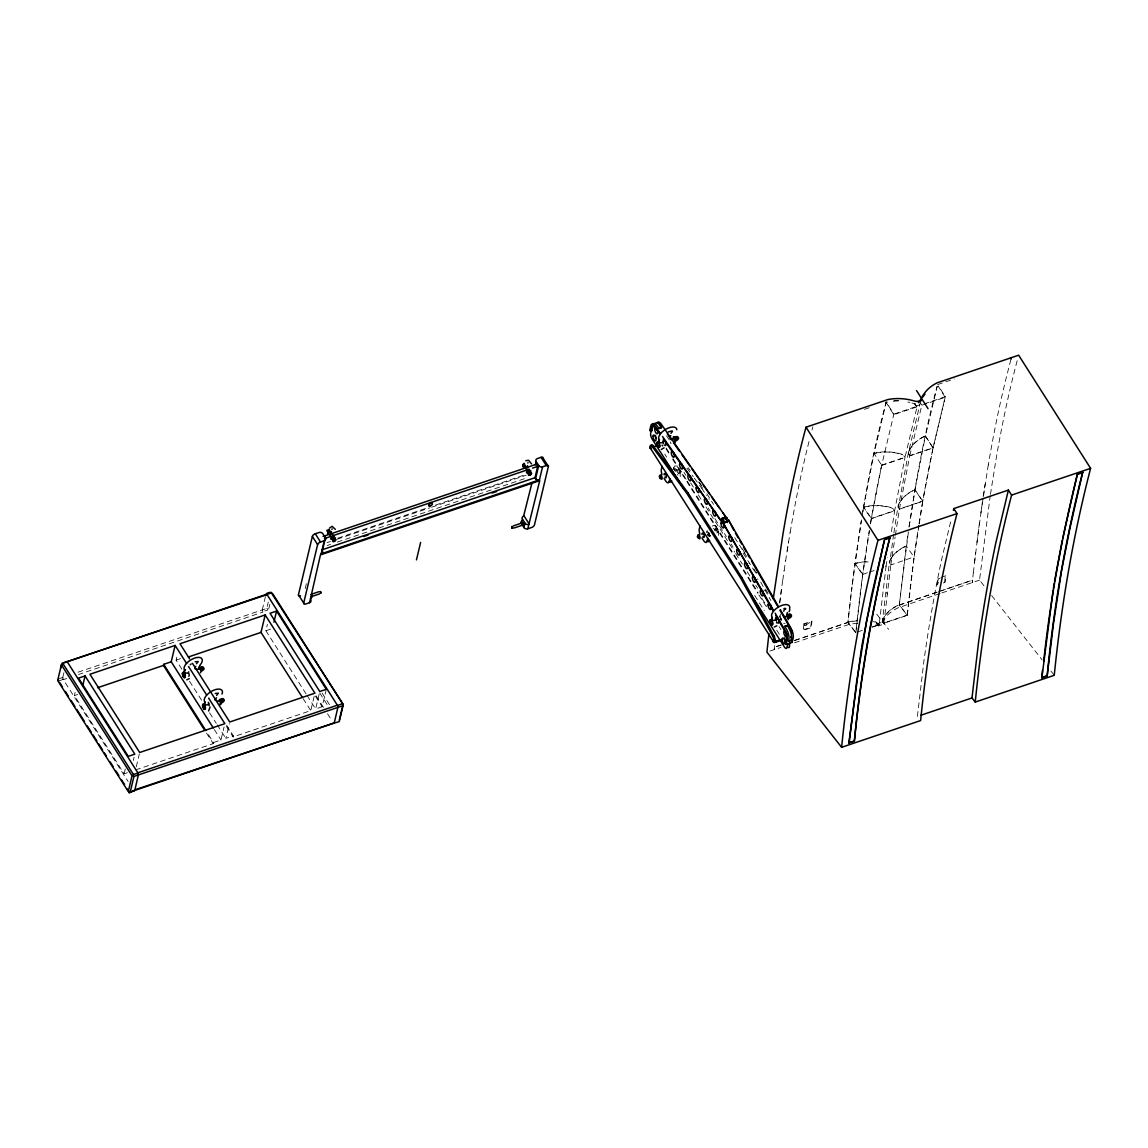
<?xml version="1.0" encoding="UTF-8"?>
<svg xmlns="http://www.w3.org/2000/svg" width="1148" height="1148" viewBox="0 0 1148 1148"><rect width="100%" height="100%" fill="white"/><g stroke="black" fill="none" stroke-linecap="round" stroke-linejoin="round"><path stroke-width="0.75" stroke-dasharray="5 3.75" d="M62.796 677.349L63.068 679.099M262.318 609.775L262.878 612.099L78.566 674.507M781.185 644.932L774.412 647.228L774.211 649.682L775.101 641.072M936.969 592.181L898.253 605.369A44.184 30.221 4.8 0 0 882.554 620.092L884.434 623.866L878.435 625.904L876.096 622.273A44.184 30.221 4.8 0 0 872.71 621.599M876.34 623.235L877.373 623.378A5.266 3.602 4.8 0 0 881.937 621.829L882.425 620.279M917.395 716.438L924.011 660.215A2001.194 784.027 71.3 0 1 941.188 561.401L951.362 518.781M938.662 591.607L972.485 580.156L972.284 582.61L973.346 572.45M854.887 631.228L847.942 622.144L851.759 587.719M904.667 546.678L903.591 547.209A41.816 30.221 7.7 0 0 889.528 561.415L882.439 620.652L883.931 623.02L907.25 615.127L899.329 604.752L906.231 546.218L905.428 546.52M855.834 632.706L847.827 622.517L854.858 563.611L857.886 562.692A41.816 30.221 7.7 0 1 868.218 561.716M884.548 622.977L907.264 615.285L899.271 605.111L908.269 532.959M937.098 585.021L937.816 578.477M938.217 580.185L938.361 578.764L940.112 578.176M944.617 582.007L945.235 576.425A7.893 4.678 -37 0 0 944.33 576.784M983.936 585.724L979.531 580.113L990.207 495.879M973.418 572.536L975.657 552.36M673.546 468.743L674.694 465.973L677.148 466.059M855.877 632.534L862.722 574.488L854.858 563.611M878.435 625.904L876.426 622.316M872.523 626.894L879.181 624.641L886.041 566.595L884.907 564.816M883.931 623.02L890.791 564.988L889.671 563.209M907.25 615.127L914.095 557.096L906.26 546.018L903.562 547.409A41.816 30.221 7.7 0 0 889.499 561.602M974.552 562.463L979.459 522.656M718.49 535.384C719.437 531.998 716.295 522.713 711.932 526.286M779.65 602.872L781.386 589.742M779.722 602.973L782.735 579.955M852.203 584.734L861.474 519.915M976.948 542.487L982.932 498.347M855.533 558.646L861.215 521.106M906.92 541.253L908.269 531.754M782.807 580.056L784.141 570.24M980.88 512.984L988.256 464.926M784.213 570.341L785.576 560.597M908.958 527.047L914.927 489.909A1645.041 644.502 71.3 0 1 935.878 391.038L937.17 386.202M909.202 526.487L914.999 489.866L912.258 491.129A41.816 31.226 9.9 0 0 898.138 505.651M983.176 496.74L985.142 483.925M990.451 494.271L995.531 462.472A1645.184 644.545 71.3 0 1 1017.3 360.257M785.648 560.683L788.604 541.469M869.452 530.835L862.751 574.301L854.887 563.424M870.528 523.89L871.332 518.666L863.54 507.316A1645.041 644.502 71.3 0 1 884.448 408.458L886.156 402.015L893.861 414.127L881.678 465.284L871.375 518.48L894.679 510.573L905.011 457.478L903.089 454.766M886.055 566.409L887.404 557.713M891.436 531.639L894.651 510.774L891.565 507.689A41.816 31.226 9.9 0 0 866.582 506.397L863.583 507.115L871.375 518.48M893.618 534.437L889.657 563.395M893.861 532.887L898.167 505.45A41.816 31.226 9.9 0 1 912.287 490.928L914.97 489.722L925.374 436.154L924.556 436.47M890.805 564.787L895.11 536.977M895.383 535.241L899.401 509.167L898.31 507.316M918.96 525.612L914.124 556.895L890.791 564.988M919.232 523.875L922.719 501.274L914.927 489.909M787.141 551.097L790.168 532.012M862.248 515.165L863.569 507.273L866.553 506.598A41.816 31.226 9.9 0 1 891.522 507.89L893.503 509.124M862.751 511.893L863.54 507.316M863.583 507.115L873.987 453.56L877.029 452.656A41.816 32.173 12.2 0 1 901.941 454.264L903.878 455.756M908.355 452.972L909.761 455.856L899.444 508.966L922.748 501.073L933.066 447.964L945.306 396.706L938.447 385.943M870.442 523.703A1909.842 748.238 71.3 0 1 881.678 465.284L874.03 453.36L886.156 402.446L889.169 401.743M908.685 453.948L909.79 455.67L933.109 447.777L925.417 435.967L937.184 386.431M920.61 401.427L908.312 453.173L898.281 507.516M882.439 620.652L882.64 619.791A41.816 29.145 5.8 0 1 896.66 605.929L899.329 604.752M62.738 677.521L64.015 672.226M127.399 772.704L124.127 773.809L74.39 695.588L75.137 692.402M124.127 773.809L125.261 769.045M133.297 760.493L134.058 757.321M136.282 766.778L139.31 754.078M181.843 669.155L176.103 660.129L177.653 653.585M135.536 769.949L213.212 743.646L213.471 742.555L206.769 732.022M213.471 742.555L220.961 740.015L224.09 726.928M226.644 725.292L233.345 735.825L225.84 738.365L229.356 723.642M262.261 609.947L265.633 595.783M314.165 696.334L310.764 710.612L233.087 736.916L233.345 735.825M78.007 672.197L266.767 608.426L268.259 602.126M268.689 609.057L269.809 604.336M306.071 693.909L265.891 630.74L267.398 624.383M305.21 588.594L306.416 583.557M326.319 689.302L322.158 706.752L315.628 708.962L319.79 691.512M893.861 414.127L916.578 406.435L915.358 403.694M911.971 403.034A41.816 33.062 14.7 0 1 914.009 403.666L917.065 406.794L905.04 457.277L881.736 465.184M909.79 455.67L921.83 405.187L920.725 403.407M933.109 447.777L945.134 397.294L938.39 386.402M811.98 430.055L812.841 426.841M1010.843 359.654L1009.192 366.212A1645.041 644.502 71.3 0 0 988.313 465.026M680.262 476.549L679.989 470.436M780.353 614.137L779.98 617.079M662.195 444.807L661.894 445.74M923.824 436.642L922.734 437.187A41.816 32.173 12.2 0 0 908.556 452.025M925.417 435.967L922.705 437.374A41.816 32.173 12.2 0 0 908.513 452.226M337.828 538.182L427.171 507.918M435.609 505.063L524.952 474.813M327.008 542.645L330.394 541.497M337.139 539.216L429.912 507.803M431.591 507.229L526.057 475.243M327.137 545.53L330.524 544.382M337.297 542.086L525.181 478.458M671.178 470.293L675.211 468.929M58.232 679.042L66.182 676.201M58.691 680.965L63.197 679.444L128.088 781.487M66.728 678.511L63.355 679.659L62.953 678.97M864.501 409.348L869.495 407.655M937.586 384.594L954.261 378.955M678.726 473.292L680.463 472.703M916.721 405.847L919.72 404.828M924.212 403.852L945.306 396.706M917.065 406.794L893.761 414.686L886.156 402.446M921.83 405.187L945.134 397.294M176.103 660.129L180.595 658.608M74.39 695.588L77.648 694.483M265.891 630.74L270.784 629.075M694.31 478.128L701.715 488.144L702.963 487.713M881.693 465.371L905.011 457.478M909.761 455.856L933.066 447.964L925.374 436.154M715.218 528.941L716.969 528.338M716.639 532.916L718.375 532.328M871.332 518.666L894.651 510.774M899.401 509.167L922.719 501.274M755.599 572.881L756.848 572.45M862.722 574.488L867.745 572.608M869.38 572.235L876.067 569.781M941.044 577.387L945.895 575.736L945.177 582.294L940.327 583.93M794.717 640.354L848.745 622.13A44.184 30.221 4.8 0 1 858.833 620.781M781.171 645.09L774.412 647.228M794.502 640.584L847.827 622.517M899.271 605.111L972.485 580.156M769.82 651.131L780.97 647.4M794.502 642.808L848.544 624.598A44.184 30.221 4.8 0 1 858.632 623.235M940.14 593.487L898.052 607.837A44.184 30.221 4.8 0 0 882.353 622.546A5.266 3.602 4.8 0 1 875.895 624.727M941.834 592.928L979.531 580.113M857.542 631.96L862.535 630.281M872.05 627.21L878.536 625.014M885.582 402.101L886.428 401.843M847.942 622.144L850.955 621.412A41.816 29.145 5.8 0 1 857.097 620.551M874.03 453.36L874.876 453.116M855.705 563.367L857.872 562.893A41.816 30.221 7.7 0 1 868.189 561.917M875.723 453.101L877 452.843A41.816 32.173 12.2 0 1 901.912 454.464M709.12 536.317L710.182 536.116M785.132 623.35L783.582 623.292M662.941 445.108L662.482 446.299M266.767 608.426L267.699 609.057L267.226 610.363L262.49 611.41M991.614 595.525L1042.154 659.913M1050.951 671.121L1054.251 675.311M882.353 621.197L884.434 623.866M876.742 614.223L888.624 629.348M879.181 624.641L876.024 622.029A41.816 29.145 5.8 0 0 873.958 621.556M886.227 592.454L887.375 594.004M688.14 467.695L690.264 470.551M698.73 482.002L701.916 486.293M686.891 468.111L693.249 476.693M666.529 435.924L671.623 443.142M699.089 482.174L702.146 486.508M914.97 489.722L922.748 501.073M914.54 403.221L916.578 406.435M706.824 493.769L713.554 504.359M734.72 537.651L748.195 558.832M701.715 488.144L706.522 495.706M743.1 553.207L754.638 571.36M708.201 508.047L710.11 511.047M714.903 518.58L718.72 524.593M719.681 526.1L726.383 536.633M731.161 544.152L733.07 547.166M683.993 472.359L685.901 475.372M690.68 482.892L694.511 488.904M698.343 494.931L702.16 500.944M705.991 506.957L734.691 552.102M735.653 553.609L742.354 564.142M747.133 571.661L750.964 577.674M755.743 585.193L757.651 588.207M666.271 448.079L669.141 452.585M672.958 458.612L677.75 466.131M678.698 467.638L686.361 479.677M687.308 481.184L758.111 592.511M761.942 598.524L766.721 606.058M665.984 448.839L668.868 453.36M672.699 459.387L757.938 593.444M758.9 594.951L766.563 607.005M779.018 626.578L780.927 629.592M664.764 454.077L666.672 457.076M673.374 467.609L678.152 475.143M754.695 595.496L764.267 610.549M776.694 630.109L780.525 636.121M322.114 693.091L329.749 705.087M319.704 692.89L328.299 706.393M316.087 695.774L323.793 707.914M327.496 713.697L331.428 719.925M315.456 696.219L322.158 706.752M307.018 695.415L315.628 708.962M303.101 698.572L310.764 710.612M226.386 726.383L233.087 736.916M189.492 681.195L201.933 700.754M209.582 712.793L216.283 723.312M217.23 724.819L225.84 738.365M214.274 729.482L220.961 740.015M206.511 733.113L213.212 743.646M742.397 548.844L745.97 555.029M754.006 568.949L756.675 573.584M765.601 589.039L769.16 595.224M760.694 582.108L770.882 600.562M779.377 615.945L781.917 620.566M780.525 619.317L780.97 620.408M670.432 441.951A2.727 1.062 71.3 0 1 670.26 443.401M663.013 445.912A2.727 1.062 71.3 0 1 661.994 444.979M781.358 619.719A2.727 1.062 71.3 0 1 780.884 618.385M708.876 498.734A3.085 1.205 71.3 0 1 709.234 499.38M764.697 590.273A3.085 1.205 71.3 0 1 765.056 590.919M757.737 578.822A3.085 1.205 71.3 0 1 757.881 579.582M779.234 616.419A3.085 1.205 71.3 0 1 780.009 616.95M780.755 618.126A3.085 1.205 71.3 0 1 781.286 619.633M748.998 563.065A3.085 1.205 71.3 0 1 749.357 563.725M708.101 535.327A2.267 0.89 71.3 0 1 707.555 534.466M707.039 532.299A2.267 0.89 71.3 0 1 707.398 531.424M708.474 532.184A2.267 0.89 71.3 0 1 708.962 533.203M709.134 533.763A2.267 0.89 71.3 0 1 708.904 535.7M707.728 535.341A2.927 1.148 71.3 0 1 707.383 534.724M706.752 532.586A2.927 1.148 71.3 0 1 707.484 530.778M709.421 533.834A2.927 1.148 71.3 0 1 708.818 536.346M715.017 530.735A2.109 0.832 71.3 0 1 715.52 528.941A2.109 0.832 71.3 0 1 716.912 531.467A2.109 0.832 71.3 0 1 716.165 532.816M710.44 535.901A3.071 1.205 71.3 0 1 708.904 535.37A3.071 1.205 71.3 0 1 707.685 532.198M710.497 535.714A3.157 1.234 71.3 0 1 709.321 534.136M709.019 533.389A3.157 1.234 71.3 0 1 708.775 532.6M713.138 528.554A3.157 1.234 71.3 0 1 715.319 531.022M680.678 470.91A2.109 0.832 71.3 0 1 680.247 472.732A2.109 0.832 71.3 0 1 678.841 470.522M678.755 470.006A2.109 0.832 71.3 0 1 678.769 469.159M674.766 470.852A3.157 1.234 71.3 0 1 676.732 469.977A3.157 1.234 71.3 0 1 677.32 474.87M790.24 532.112A1645.041 644.502 71.3 0 1 809.799 438.393M856.193 629.104A1909.842 748.238 71.3 0 1 869.294 530.577M907.264 615.285A1909.842 748.238 71.3 0 1 918.773 525.282M919.046 523.545A1909.842 748.238 71.3 0 1 933.109 447.864M893.876 400.752A44.959 35.086 13.4 0 1 900.663 400.724M893.201 401.197A41.816 33.062 14.7 0 1 901.539 401.154M907.838 402.03A41.816 33.062 14.7 0 1 909.919 402.489M937.744 584.332A7.893 4.678 -37 0 1 938.504 582.022M803.916 623.823L803.213 630.367L811.277 627.64L811.995 621.082L803.916 623.823M804.475 624.11L804.317 625.516L806.068 624.928L806.226 623.508L804.475 624.11M811.335 621.771L810.732 627.353L803.858 629.678A7.893 4.678 -37 0 1 811.335 621.771M716.639 529.171A2.109 0.832 71.3 0 0 718.16 532.342A2.109 0.832 71.3 0 0 718.232 529.501A2.109 0.832 71.3 0 0 716.639 529.171M676.976 470.135A2.109 0.832 71.3 0 0 678.497 473.32A2.109 0.832 71.3 0 0 678.568 470.465A2.109 0.832 71.3 0 0 676.976 470.135"/><path stroke-width="1.5" d="M527.85 463.046L528.008 462.587M200.541 668.638L201.732 668.724M779.937 639.981L774.972 641.56L774.871 639.565A2.87 1.119 71.3 0 0 774.111 635.992L741.852 577.53L687.968 492.793L653.025 445.596A2.87 1.119 71.3 0 0 651.447 445.481L649.854 447.347L773.278 641.431A2.87 1.392 -32.5 0 0 775.359 642.335L780.984 640.426M138.377 775.101L138.32 773.982M138.463 774.513L134.689 790.671L128.963 792.794L133.814 790.484M337.914 707.527L337.842 706.422M338 706.953L334.212 723.096L339.263 721.59L343.295 704.614L271.387 592.87C272.722 591.364 263.566 593.516 267.039 594.65L67.086 661.621M773.235 598.754L782.893 534.466A1645.184 644.545 71.3 0 1 806.025 427.2L887.791 399.576A44.959 35.086 13.4 0 1 914.712 401.097A5.31 4.147 13.4 0 0 921.17 398.901A44.959 35.086 13.4 0 1 936.955 382.915L1018.649 355.206L1090.6 468.341C1073.007 536.231 1061.283 605.541 1054.251 675.311L975.24 702.074L971.997 697.941L978.613 641.732A2001.194 784.027 71.3 0 1 995.804 542.904L1008.403 490.081L953.801 508.578L953.385 510.329M195.031 668.165L195.174 668.983M953.801 508.578L956.987 513.587C939.394 581.491 927.656 650.787 920.624 720.557L841.613 747.319C848.645 677.55 860.383 608.239 877.976 540.335L806.025 427.2M854.356 741.278C860.785 672.728 872.81 604.35 889.901 537.508C873.298 604.279 861.144 672.613 854.356 741.278L848.889 742.813L861.416 648.577M849.09 743.072L856.609 681.898L866.596 621.226L884.62 539.287L888.581 537.953M975.24 702.074C982.272 632.304 993.996 562.994 1011.589 495.089L1008.403 490.081M1062.632 538.512L1077.427 473.995L1082.693 472.215L1069.864 528.539L1061.398 571.517L1053.462 623.651L1047.163 676L1041.882 677.779L1042.47 670.145M1041.882 677.779L1053.118 590.172M1047.163 676C1053.591 607.45 1065.602 539.058 1082.693 472.215M768.945 633.596L766.907 652.121L841.613 747.319M319.976 591.737L321.081 592.741M321.196 592.741L320.378 593.042M511.807 527.621L512.395 528.281L511.707 527.205M1043.69 661.305C1050.449 598.18 1062.287 535.442 1077.427 473.995M219.842 699.878L218.077 701.328L215.178 700.022M657.23 422.708A7.749 3.028 71.3 0 1 661.277 424.2L726.971 518.709L725.278 519.283L724.732 517.346L722.135 518.222L722.68 520.159L720.973 520.733L662.482 436.47M1053.39 588.45L1054.223 583.299M861.703 646.855L871.59 595.31L884.218 540.88M1054.495 581.577L1062.273 540.22M188.803 671.853L187.598 673.187L185.416 673.001M669.585 436.986L670.791 435.637M789.853 609.775L789.135 611.669M195.002 667.591L195.763 666.242M527.535 473.163A1.579 0.775 -32.5 0 1 528.697 471.484L529.917 470.565M60.858 668.021L61.978 663.3L67.359 661.966L137.975 773.006L133.469 774.527L133.01 775.818L133.943 776.45L342.463 705.833M82.8 685.442L85.067 675.914L78.538 678.124L128.289 756.36L134.818 754.15L85.067 675.914M130.183 792.192L133.943 776.45M204.602 730.099L163.461 665.424L163.719 664.333L171.224 661.793L175.113 645.42L89.946 674.263L139.697 752.5L224.864 723.656L208.606 698.084M185.388 673.001L184.311 672.671L184.713 670.963A3.358 1.636 -32.5 0 0 184.57 670.102A10.346 5.037 -32.5 0 1 194.672 658.077A10.346 5.037 -32.5 0 1 200.326 664.764M208.29 702.361C211.275 705.303 202.636 706.192 204.875 702.676A3.358 1.636 -32.5 0 0 204.746 701.815A10.346 5.037 -32.5 0 1 213.27 690.407A10.346 5.037 -32.5 0 1 221.994 694.081M302.154 697.066L261.012 632.39L265.174 614.941L179.992 643.77L189.564 658.823M273.927 622.173L276.568 611.066L270.038 613.276L319.79 691.512L326.319 689.302L276.568 611.066M309.515 602.7L310.563 598.338A2.87 2.239 13.4 0 0 311.711 595.381L310.678 599.744A2.87 2.239 13.4 0 1 309.515 602.7L305.77 603.977A2.87 1.392 -32.5 0 1 303.689 603.073L298.437 594.836L312.371 536.374A2.87 1.392 -32.5 0 1 315.284 533.777L319.029 532.514A2.87 2.239 13.4 0 1 322.875 533.777L325.429 537.795L322.315 550.882A2.87 2.239 13.4 0 1 321.153 553.838L539.431 479.921L542.559 466.834L546.304 465.571A2.87 1.392 -32.5 0 1 548.385 466.461L534.466 524.923A2.87 1.392 -32.5 0 1 531.553 527.52L527.793 528.783A2.87 2.239 13.4 0 1 523.947 527.52L521.393 523.502A2.87 2.239 13.4 0 1 521.694 521.034M303.689 603.073L317.609 544.611A2.87 1.392 -32.5 0 1 320.522 542.028L324.281 540.751A2.87 2.239 13.4 0 0 325.429 537.795M321.153 553.838L324.281 540.751M339.291 720.097L343.051 704.355L272.435 593.315M416.451 559.88L420.613 542.43M521.393 523.502L522.44 519.14A2.87 2.239 13.4 0 1 523.588 516.184L532.084 482.447M535.37 464.825L536.159 461.553A2.87 2.239 13.4 0 1 537.307 458.597L541.067 457.32A2.87 1.392 -32.5 0 1 543.148 458.224L548.385 466.461M536.934 480.768L534.982 477.712L537.694 466.361L536.346 464.251L323.062 536.475M523.947 527.52L524.995 523.158L522.44 519.14M536.159 461.553L538.713 465.571L535.599 478.659A2.87 2.239 13.4 0 0 539.431 479.921M527.793 528.783L539.732 480.625L320.45 554.886L310.563 598.338M652.222 430.557L650.471 431.146L651.519 426.783A6.314 2.468 71.3 0 1 655.121 427.2L660.272 434.504M662.97 440.875C664.706 443.501 656.914 443.659 659.253 440.559A3.372 1.636 -32.5 0 0 659.124 439.698A10.332 5.037 -32.5 0 1 666.07 429.108A10.332 5.037 -32.5 0 1 676.832 429.826M662.095 466.318L661.377 469.36A5.74 2.253 71.3 0 0 661.994 474.497M664.032 478.343L665.653 480.883A5.74 2.253 71.3 0 0 669.169 481.615L669.887 478.572M700.007 525.928L699.29 528.97A5.74 2.253 71.3 0 0 699.907 534.107M701.945 537.967L703.566 540.507A5.74 2.253 71.3 0 0 707.082 541.239L707.814 538.197M775.589 617.854C778.66 620.451 770.107 621.929 772.188 618.155A3.372 1.636 -32.5 0 0 772.059 617.294A10.332 5.037 -32.5 0 1 780.052 606.158A10.332 5.037 -32.5 0 1 789.58 608.813M773.278 641.431L773.623 639.981A2.87 1.119 71.3 0 0 772.862 636.408L740.604 577.961L686.719 493.224L651.777 446.012A2.87 1.119 71.3 0 0 650.199 445.898M786.782 614.797L787.184 613.075A3.372 1.636 -32.5 0 1 787.399 612.53M780.281 609.631L790.972 628.171A7.749 3.028 71.3 0 1 793.168 638.073L792.134 642.435L786.136 644.473L787.169 640.096A7.749 3.028 71.3 0 0 784.974 630.195L775.173 613.204M787.858 643.971L787.011 647.501A4.305 1.679 71.3 0 1 784.371 646.955L749.328 591.837M791.044 640.469L791.474 638.647A7.749 3.028 71.3 0 0 789.221 628.76L787.327 625.359L784.73 626.234L786.724 629.606A7.749 3.028 71.3 0 1 788.877 639.522L788.432 641.345L791.029 640.311M773.121 610.894L722.594 522.096L727.559 521.766L726.899 520.647L728.607 520.073L778.502 606.546M724.675 523.301L724.933 522.527A24.668 9.672 71.3 0 0 722.25 518.308M727.559 521.766L727.244 522.57L727.445 521.68A24.668 9.672 71.3 0 0 724.747 517.461M728.607 520.073L733.687 530.103M329.39 528.209L332.059 526.315L335.345 529.357M511.75 527.406C511.922 524.091 514.046 530.189 511.893 527.822M522.713 522.699L523.474 524.837L522.713 522.699L513.371 525.87M57.73 679.616L58.691 680.965M63.484 662.798L66.613 661.521M332.231 528.869L331.829 529.343M771.987 617.452L771.772 619.877M783.74 611.21L785.002 608.225L785.806 608.899L783.912 608.627M664.104 447.82L661.32 449.428M670.992 433.313C673.618 430.07 672.843 430.701 668.279 431.949M196.452 663.716L198.217 661.578L195.117 661.75M216.628 695.43L218.335 693.191L215.293 693.464M334.642 539.402L334.9 539.345A1.722 0.832 -32.5 0 1 335.359 540.665A1.722 0.832 -32.5 0 1 332.891 541.497A1.722 0.832 -32.5 0 1 334.125 539.603L335.446 537.738M525.813 460.735L528.597 460.262L531.524 463.892M530.433 473.091L530.878 470.924M204.846 701.801L204.473 704.384M328.873 530.261L328.945 531.682M189.291 678.611L186.794 679.817M776.765 625.818L774.254 627.023M190.267 664.735L191.113 663.989M787.04 615.07L785.95 616.72L783.582 616.533M220.976 700.036L222.238 699.835L220.933 700.854M675.34 437.933L676.559 437.632L675.67 438.694M789.207 615.931L788.231 616.347M659.426 439.541L658.837 442.281M208.577 710.985L210.098 706.981M328.027 534.279A1.937 0.947 -32.5 0 1 329.462 532.198L330.165 531.94M670.116 438.823L673.517 438.866L673.532 436.57M775.905 642.091L776.249 641.215M185.388 669.7L184.254 670.69L184.311 672.671M216.427 697.74L215.193 699.878M530.304 473.148L529.902 473.306A1.722 0.832 -32.5 0 0 528.668 475.2A1.722 0.832 -32.5 0 0 531.137 474.368A1.722 0.832 -32.5 0 0 530.677 473.048L529.831 472.833M328.055 530.563L329.304 530.146L330.136 531.452L328.888 531.883L327.166 530.146L328.428 533.834M524.206 467.537C520.331 464.911 525.899 461.812 524.091 464.294M523.373 466.231L524.622 465.801M324.41 538.584L529.228 469.231M532.615 468.083L537.694 466.361M658.952 428.376L661.449 427.53L659.526 424.803A7.749 3.028 71.3 0 0 655.149 424.258M321.713 549.935L534.982 477.712M363.629 536.532L368.135 535.011M492.148 493.023L496.654 491.488M673.919 437.431L676.158 436.685A2.396 1.162 -32.5 0 1 677.736 437.833M651.777 446.012L653.025 445.596M674.594 438.493L676.832 437.732A2.396 1.162 -32.5 0 1 678.568 438.493A2.396 1.162 -32.5 0 1 676.129 440.645L673.89 441.406M652.136 447.376L656.513 445.898M66.455 661.994L266.709 594.234M271.387 592.87L266.896 594.391L337.498 705.432L342.004 703.911M310.993 594.391L318.771 591.765M311.754 596.529L319.531 593.889M514.117 527.994L523.474 524.837M669.169 481.615L671.666 480.768A5.74 2.253 71.3 0 1 669.6 481.672M97.609 687.724L163.461 665.424M188.401 656.972L261.012 632.39M686.719 493.224L687.968 492.793M202.593 668.997L201.187 670.088L202.593 668.997A2.396 1.162 -32.5 0 0 203.339 667.318A2.396 1.162 -32.5 0 0 201.618 667.074L199.379 667.82L200.053 668.882L202.292 668.122A2.396 1.162 -32.5 0 1 204.028 668.868A2.396 1.162 -32.5 0 1 201.603 671.035M721.116 519.771L722.824 519.197M725.421 518.322L727.129 517.748M722.336 522.871L724.029 522.297M223.372 699.936A2.396 1.162 -32.5 0 0 221.779 698.788L219.541 699.534L220.215 700.596L222.454 699.835A2.396 1.162 -32.5 0 1 224.204 700.581A2.396 1.162 -32.5 0 1 221.765 702.748L221.09 701.701M707.082 541.239L709.579 540.392A5.74 2.253 71.3 0 1 707.512 541.296M740.604 577.961L741.852 577.53M135.364 789.666L333.609 723.254M877.976 540.335L956.987 513.587M1011.589 495.089L1090.6 468.341M884.821 539.589L890.087 537.809M1077.613 474.296L1082.894 472.517M790.384 615.845A2.396 1.162 -32.5 0 0 789.092 614.28L786.854 615.027L787.528 616.089L789.767 615.328A2.396 1.162 -32.5 0 1 791.503 616.074A2.396 1.162 -32.5 0 1 789.063 618.241L788.389 617.194A2.396 1.162 -32.5 0 0 788.949 616.95M784.902 626.449L787.399 625.603M772.862 636.408L774.111 635.992M773.623 639.981L774.871 639.565M920.696 715.319L971.997 697.941M848.889 742.813L854.155 741.034M1041.681 677.521L1046.962 675.741M333.394 537.178L332.906 538.283L334.384 539.474M775.244 642.062L776.679 641.129M195.662 669.169L198.977 669.255L199.709 665.883A3.358 1.636 -32.5 0 1 199.924 665.338M697.927 535.442C695.616 537.838 701.198 539.804 697.927 535.442A2.267 0.89 71.3 0 1 699.405 535.427A2.267 0.89 71.3 0 1 699.821 538.771A2.267 0.89 71.3 0 1 697.998 536.46M529.773 472.804L528.539 471.412M329.634 532.127L331.169 533.691L331.341 531.51M333.523 723.068L334.255 722.896L134 790.642M527.535 465.6L526.946 467.394L525.009 465.93M329.304 530.146L328.543 529.601L328.385 530.979M320.55 591.478L321.024 592.468M667.304 433.93L671.422 439.784M673.474 442.697L679.645 451.48M681.711 454.393L689.934 466.088M692 469.015L700.223 480.711M703.308 485.087L709.478 493.855M711.545 496.783L719.767 508.478M722.853 512.855L726.971 518.709M659.583 424.774L661.635 427.716L659.038 428.591L656.972 425.664A7.749 3.028 71.3 0 0 652.982 424.143M721.992 519.183L722.68 520.159M660.416 433.542L655.278 426.238A7.749 3.028 71.3 0 0 650.844 425.721L649.797 430.098L650.471 431.146M663.357 438.895L720.973 520.733M916.52 390.55L928.015 408.616M676.158 436.685L676.832 437.732M789.092 614.28L789.767 615.328M791.46 641.388L792.134 642.435M789.695 642.062L789.523 646.654A4.305 1.679 71.3 0 1 787.428 646.841M786.136 644.473L785.462 643.411L786.495 639.049A6.314 2.468 71.3 0 0 784.715 630.97L775.804 615.529M679.487 482.002L652.078 438.909A4.305 1.679 71.3 0 1 650.686 433.126L653.212 426.195A6.314 2.468 71.3 0 1 653.528 425.406M681.395 485.016L684.265 489.522M745.497 585.81L747.405 588.824M666.5 462.802L671.709 470.967M774.47 640.928L775.359 642.335M541.067 457.32L546.304 465.571M523.832 464.266L524.665 465.586M524.091 516.012L529.343 524.263M315.284 533.777L320.522 542.028M312.371 536.374L317.609 544.611M265.174 614.941L314.911 693.162L229.744 722.006L192.434 663.329M201.618 667.074L202.292 668.122M221.779 698.788L222.454 699.835M175.113 645.42L186.593 663.472M188.516 666.486L206.683 695.071M171.224 661.793L213.313 727.976M163.719 664.333L205.808 730.515M62.867 663.487L133.469 774.527M59.653 682.472L62.509 686.978M65.379 691.469L68.234 695.975M71.104 700.481L74.921 706.479M76.83 709.478L84.464 721.489M87.32 725.981L91.137 731.994M93.045 734.993L96.862 740.991M98.771 743.99L102.588 749.988M104.497 753.002L106.405 756.001M110.222 761.999L113.092 766.505M115.948 770.997L118.818 775.503M121.674 780.009L124.544 784.5M127.399 789.006L129.308 792.005M735.466 533.203L738.135 537.824M739.915 540.923L741.708 544.009M743.488 547.094L746.157 551.729M747.936 554.814L749.716 557.899M751.51 560.999L777.34 605.771M780.023 610.406L789.824 627.396M722.594 522.096L773.393 610.119M328.845 532.098L328.5 531.38M337.742 705.905L337.354 705.216L137.817 772.791L138.219 773.465M203.842 704.298A2.727 1.062 71.3 0 1 205.478 708.244A2.727 1.062 71.3 0 1 203.741 708.402A2.727 1.062 71.3 0 1 203.009 704.37M220.818 704.212A3.085 1.205 71.3 0 1 219.871 704.284M219.986 699.649A3.085 1.205 71.3 0 1 220.976 703.796M208.405 703.767A2.727 1.062 71.3 0 1 209.194 705.676M219.698 700.524A3.085 1.205 71.3 0 1 219.914 704.642M222.669 700.768A2.396 1.162 -32.5 0 1 222.181 701.141M199.034 667.045A3.085 1.205 71.3 0 1 200.713 670.088A3.085 1.205 71.3 0 1 200.398 672.714M199.178 668.15A3.085 1.205 71.3 0 1 199.838 669.542M188.832 673.288A2.727 1.062 71.3 0 1 188.76 676.287M526.846 467.839A1.579 0.775 -32.5 0 1 527.75 467.781M523.976 467.652A1.937 0.947 -32.5 0 1 523.502 466.59A1.937 0.947 -32.5 0 1 525.339 465.17M524.019 468.126A1.937 0.947 -32.5 0 1 525.239 465.901M330.351 534.494A1.579 0.775 -32.5 0 1 331.973 534.078M327.682 533.734A1.937 0.947 -32.5 0 1 328.113 532.385A1.937 0.947 -32.5 0 1 329.993 531.352M331.686 539.043A1.579 0.775 -32.5 0 1 332.246 538.225M332.92 537.766A1.579 0.775 -32.5 0 1 333.637 537.537M331.069 539.273A2.152 1.048 -32.5 0 1 331.729 537.235A2.152 1.048 -32.5 0 1 334.398 536.69M527.606 473.019A2.152 1.048 -32.5 0 1 526.932 471.498A2.152 1.048 -32.5 0 1 529.946 470.221M528.841 524.421A2.87 2.239 13.4 0 1 524.995 523.158M542.559 466.834A2.87 2.239 13.4 0 1 538.713 465.571M300.518 595.726A2.87 1.392 -32.5 0 1 298.437 594.836M430.902 502.35A2.152 1.048 -32.5 0 1 428.85 503.943M329.806 535.671A2.152 1.048 -32.5 0 1 330.179 535.298M332.059 534.351A2.152 1.048 -32.5 0 1 332.82 534.408M525.942 469.001A2.152 1.048 -32.5 0 1 526.387 468.671M659.698 444.879A2.727 1.062 71.3 0 1 659.024 447.203A2.727 1.062 71.3 0 1 657.23 443.946A2.727 1.062 71.3 0 1 658.206 442.195M658.565 442.511A2.727 1.062 71.3 0 1 659.483 444.204M673.316 437.245A3.085 1.205 71.3 0 1 674.536 442.324A3.085 1.205 71.3 0 0 675.383 440.459A3.085 1.205 71.3 0 0 673.962 437.029M663.099 442.238A2.727 1.062 71.3 0 1 663.573 443.573M775.374 618.801A2.727 1.062 71.3 0 1 776.306 620.494M776.622 621.829A2.727 1.062 71.3 0 1 776.593 622.934M786.897 614.611A3.085 1.205 71.3 0 1 788.116 619.705M786.997 616.017A3.085 1.205 71.3 0 1 787.672 618.27M715.907 513.601A3.085 1.205 71.3 0 1 715.247 511.348M707.627 501.834A3.085 1.205 71.3 0 1 707.096 500.327M659.612 423.626A6.314 2.468 71.3 0 1 661.133 425.162M658.278 431.863A3.085 1.205 71.3 0 1 657.388 429.711M656.226 438.335A3.085 1.205 71.3 0 1 655.508 435.408M724.933 526.602A3.085 1.205 71.3 0 1 724.187 525.425M723.886 524.693A3.085 1.205 71.3 0 1 723.513 523.172M663.487 439.698A3.085 1.205 71.3 0 1 665.926 443.272A3.085 1.205 71.3 0 1 664.448 445.008M673.603 453.144A3.085 1.205 71.3 0 1 673.618 457.32A3.085 1.205 71.3 0 1 671.293 453.101A3.085 1.205 71.3 0 1 673.245 452.499M683.519 467.695A3.085 1.205 71.3 0 1 682.773 466.519M682.472 465.787A3.085 1.205 71.3 0 1 682.099 464.266M674.493 454.751A3.085 1.205 71.3 0 1 673.962 453.245M689.804 476.033A3.085 1.205 71.3 0 1 690.479 480.768A3.085 1.205 71.3 0 1 687.968 477.381A3.085 1.205 71.3 0 1 689.417 475.516M691.814 479.462A3.085 1.205 71.3 0 1 690.393 476.033M699.706 490.713A3.085 1.205 71.3 0 1 698.816 488.56M786.409 633.309A3.085 1.205 71.3 0 1 785.878 636.695A3.085 1.205 71.3 0 1 783.783 632.304A3.085 1.205 71.3 0 1 785.734 631.931M790.929 636.509A6.314 2.468 71.3 0 1 790.8 637.585M786.983 634.184A3.085 1.205 71.3 0 1 786.681 633.438M755.958 580.429A3.085 1.205 71.3 0 1 755.068 578.262M733.185 540.507A3.085 1.205 71.3 0 1 732.051 538.972M731.75 538.225A3.085 1.205 71.3 0 1 731.376 536.719M763.807 594.018A3.085 1.205 71.3 0 1 763.133 592.641M762.903 591.866A3.085 1.205 71.3 0 1 762.731 590.445M747.75 566.165A3.085 1.205 71.3 0 1 747.075 563.912M785.648 641.962A3.085 1.205 71.3 0 1 784.758 639.795M784.615 639.049A3.085 1.205 71.3 0 1 784.644 637.814M772.044 608.153A3.085 1.205 71.3 0 1 771.284 606.976M770.982 606.244A3.085 1.205 71.3 0 1 770.624 604.723M739.9 552.575A3.085 1.205 71.3 0 1 739.226 550.308M776.421 617.294A3.085 1.205 71.3 0 1 778.789 620.48A3.085 1.205 71.3 0 1 777.784 622.962M763.09 593.272A3.085 1.205 71.3 0 1 761.827 595.539A3.085 1.205 71.3 0 1 760.349 590.574A3.085 1.205 71.3 0 1 762.86 592.511M753.963 576.999A3.085 1.205 71.3 0 1 755.24 581.964A3.085 1.205 71.3 0 1 752.701 579.625A3.085 1.205 71.3 0 1 753.562 576.64M790.714 628.946A6.314 2.468 71.3 0 1 792.335 633.194M651.303 448.409A2.87 1.392 -32.5 0 1 649.854 447.347M702.059 534.494A2.267 0.89 71.3 0 1 703.093 533.389A2.267 0.89 71.3 0 1 704.255 536.661A2.267 0.89 71.3 0 1 702.82 536.633M659.957 475.789A2.267 0.89 71.3 0 1 661.492 475.817A2.267 0.89 71.3 0 1 661.908 479.147A2.267 0.89 71.3 0 1 660.086 476.836M664.147 474.87A2.267 0.89 71.3 0 1 665.18 473.765A2.267 0.89 71.3 0 1 666.342 477.037A2.267 0.89 71.3 0 1 664.907 477.023M919.39 402.044A5.31 4.147 13.4 0 1 918.285 402.575M920.61 401.427A41.816 33.062 14.7 0 1 921.299 399.877M922.963 396.907A41.816 33.062 14.7 0 1 925.015 394.123M221.32 701.557L222.87 700.782L221.32 701.557M675.684 439.469L677.277 438.794L675.684 439.469M788.619 617.05L790.211 616.39L788.619 617.05M327.395 530.878L328.127 532.399L327.395 530.878M523.172 464.581L523.904 466.102L523.172 464.581M659.411 476.09C659.669 481.672 662.583 476.147 659.411 476.09M61.404 664.778L57.658 680.52L128.275 791.56L132.02 775.818L61.404 664.778M1011.345 357.616L1010.986 359.123L1011.374 357.659M202.55 705.317A2.727 1.062 71.3 0 0 204.516 709.421A2.727 1.062 71.3 0 0 204.602 705.747A2.727 1.062 71.3 0 0 202.55 705.317M182.388 673.603A2.727 1.062 71.3 0 0 184.34 677.707A2.727 1.062 71.3 0 0 184.441 674.034A2.727 1.062 71.3 0 0 182.388 673.603M182.632 673.517A2.727 1.062 71.3 0 0 184.598 677.621A2.727 1.062 71.3 0 0 184.684 673.948A2.727 1.062 71.3 0 0 182.632 673.517M529.214 475.014A1.722 0.832 -32.5 0 0 531.352 473.105A1.722 0.832 -32.5 0 0 528.955 473.493A1.722 0.832 -32.5 0 0 529.214 475.014M333.437 541.311A1.722 0.832 -32.5 0 0 335.575 539.402A1.722 0.832 -32.5 0 0 333.178 539.79A1.722 0.832 -32.5 0 0 333.437 541.311M429.725 506.168A2.152 1.048 -32.5 0 0 432.409 503.8A2.152 1.048 -32.5 0 0 429.409 504.273A2.152 1.048 -32.5 0 0 429.725 506.168M656.929 443.214A2.727 1.062 71.3 0 0 658.88 447.318A2.727 1.062 71.3 0 0 658.966 443.645A2.727 1.062 71.3 0 0 656.929 443.214M770.107 620.724A2.727 1.062 71.3 0 0 772.073 624.828A2.727 1.062 71.3 0 0 772.159 621.154A2.727 1.062 71.3 0 0 770.107 620.724M769.863 620.81A2.727 1.062 71.3 0 0 771.815 624.914A2.727 1.062 71.3 0 0 771.901 621.24A2.727 1.062 71.3 0 0 769.863 620.81M704.427 499.739A3.085 1.205 71.3 0 0 706.637 504.388A3.085 1.205 71.3 0 0 706.738 500.227A3.085 1.205 71.3 0 0 704.427 499.739M712.707 511.506A3.085 1.205 71.3 0 0 714.931 516.155A3.085 1.205 71.3 0 0 715.032 511.994A3.085 1.205 71.3 0 0 712.707 511.506M696.133 487.972A3.085 1.205 71.3 0 0 698.357 492.621A3.085 1.205 71.3 0 0 698.458 488.46A3.085 1.205 71.3 0 0 696.133 487.972M653.011 436.254A3.085 1.205 71.3 0 0 655.235 440.889A3.085 1.205 71.3 0 0 655.336 436.742A3.085 1.205 71.3 0 0 653.011 436.254M654.719 429.122A3.085 1.205 71.3 0 0 656.929 433.772A3.085 1.205 71.3 0 0 657.029 429.61A3.085 1.205 71.3 0 0 654.719 429.122M720.973 523.345A3.085 1.205 71.3 0 0 723.197 527.98A3.085 1.205 71.3 0 0 723.297 523.818A3.085 1.205 71.3 0 0 720.973 523.345M679.573 464.438A3.085 1.205 71.3 0 0 681.783 469.073A3.085 1.205 71.3 0 0 681.883 464.926A3.085 1.205 71.3 0 0 679.573 464.438M782.089 639.221A3.085 1.205 71.3 0 0 784.299 643.856A3.085 1.205 71.3 0 0 784.4 639.709A3.085 1.205 71.3 0 0 782.089 639.221M728.837 536.877A3.085 1.205 71.3 0 0 731.061 541.526A3.085 1.205 71.3 0 0 731.161 537.364A3.085 1.205 71.3 0 0 728.837 536.877M768.084 604.881A3.085 1.205 71.3 0 0 770.308 609.531A3.085 1.205 71.3 0 0 770.408 605.369A3.085 1.205 71.3 0 0 768.084 604.881M744.535 564.084A3.085 1.205 71.3 0 0 746.76 568.734A3.085 1.205 71.3 0 0 746.86 564.572A3.085 1.205 71.3 0 0 744.535 564.084M736.686 550.48A3.085 1.205 71.3 0 0 738.91 555.13A3.085 1.205 71.3 0 0 739.011 550.968A3.085 1.205 71.3 0 0 736.686 550.48"/></g></svg>
